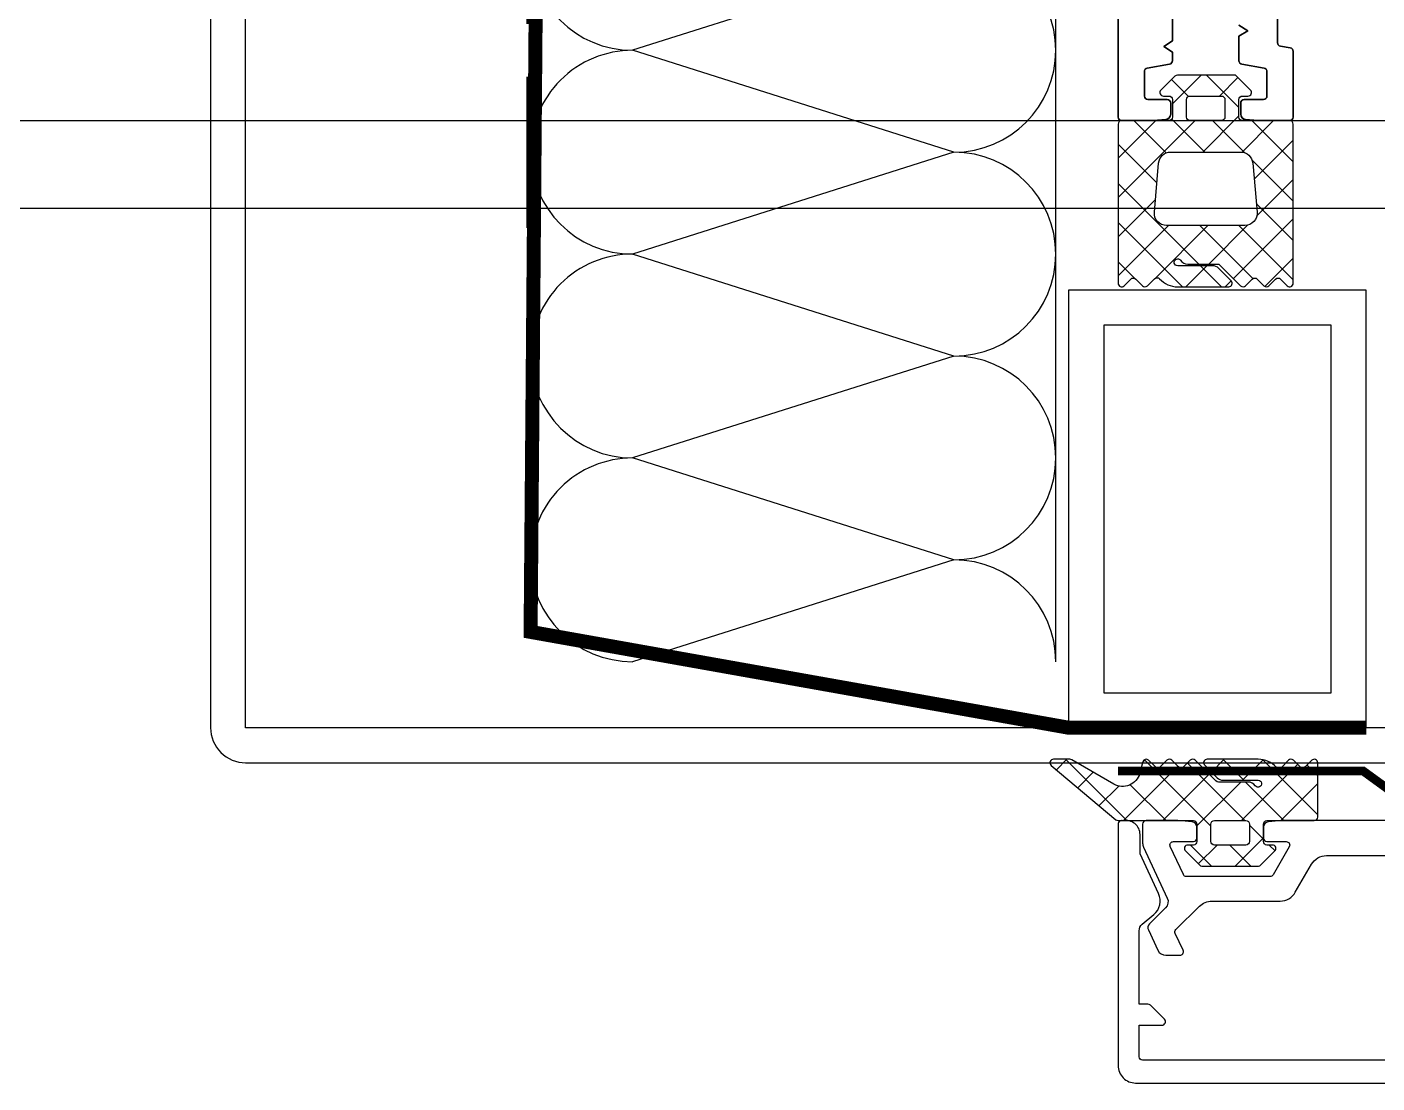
# Model space of a CAD drawing. Header units: inches. Extents: x 21 to 32698, y 13 to 3712.
# Drawn here: x 12548.73 to 12556.44, y 961.58 to 967.62 of the extents above; entities that cross this region are included whole.
import ezdxf

# ---------------------------------------------------------------- set-up
doc = ezdxf.new("R2010")
doc.units = ezdxf.units.IN
doc.header["$MEASUREMENT"] = 0
doc.set_wipeout_variables(frame=1)
doc.linetypes.add('HIDDEN', pattern=[9.525, 6.35, -3.175])
for name, color, linetype, lineweight in [('Z_MİM_-KM-GLAZ', 8, 'Continuous', 25), ('Z_MİM_-KM-PAINT', 8, 'Continuous', 25), ('Z_MİM_-KM-WALL-PLASTER', 8, 'Continuous', 25), ('Z_MİM_ALUMINIUM', 8, 'Continuous', 25), ('Z_MİM_axis-su yalıtım', 8, 'HIDDEN', 25), ('Z_MİM_fitiller_k', 8, 'Continuous', 25), ('Z_MİM_MYM Taşyünü', 8, 'Continuous', 25), ('Z_MİM_MYM_alüminyum levha', 8, 'Continuous', 25), ('Z_MİM_MYM_MEMBRAN_', 8, 'HIDDEN', 25), ('Z_MİM_MYM_taşyünü', 8, 'Continuous', 25)]:
    doc.layers.add(name, color=color, linetype=linetype, lineweight=lineweight)

# ---------------------------------------------------------------- blocks, each defined once
blk = doc.blocks.new('*U160')
at = {"layer": 'Z_MİM_MYM_taşyünü'}
for p, q in [((-140.748, 5.823), (-146.572, 24.177)), ((-140.748, 5.823), (-134.925, 24.177)), ((-129.101, 5.823), (-134.925, 24.177)), ((-129.101, 5.823), (-123.278, 24.177)), ((-117.454, 5.823), (-123.278, 24.177)), ((-117.454, 5.823), (-111.631, 24.177)), ((-105.807, 5.823), (-111.631, 24.177)), ((-146.572, 0), (-134.925, 0)), ((-134.925, 0), (-123.278, 0)), ((-123.278, 0), (-111.631, 0)), ((-111.631, 0), (-99.984, 0))]:
    blk.add_line(p, q, dxfattribs=at)
at = {"layer": 'Z_MİM_MYM_taşyünü', "const_width": 0.5}
for points in [[(-145.072, 30), (-136.425, 30)], [(-133.425, 30), (-124.778, 30)], [(-121.778, 30), (-113.131, 30)], [(-110.131, 30), (-101.484, 30)]]:
    blk.add_lwpolyline(points, dxfattribs=at)
at = {"layer": 'Z_MİM_MYM_taşyünü'}
for centre, start, end in [((-140.748, 24.177), 90, 180), ((-140.748, 24.177), 360, 90), ((-129.101, 24.177), 90, 180), ((-129.101, 24.177), 360, 90), ((-117.454, 24.177), 90, 180), ((-117.454, 24.177), 360, 90), ((-105.807, 24.177), 90, 180), ((-146.572, 5.823), 270, 0), ((-134.925, 5.823), 180, 270), ((-134.925, 5.823), 270, 0), ((-123.278, 5.823), 180, 270), ((-123.278, 5.823), 270, 0), ((-111.631, 5.823), 180, 270), ((-111.631, 5.823), 270, 0)]:
    blk.add_arc(centre, 5.823, start, end, dxfattribs=at)
blk = doc.blocks.new('-KM-AL1 150_900')
at = {"layer": 'Z_MİM_ALUMINIUM'}
for points in [[(17.5532, -35.82), (12.8332, -35.82, -0.414214), (12.8132, -35.8), (12.8132, -35.62), (12.9432, -35.62, 0.668179), (12.9574, -35.5859), (12.8774, -35.5059, 0.198912), (12.8632, -35.5), (12.8132, -35.5), (12.8132, -35.0805, -0.221695), (12.8311, -35.0422), (12.8975, -34.9865, 0.339454), (12.9239, -34.8676), (12.8182, -34.6411), (12.8182, -34.53, 0.47748), (12.7215, -34.4518, 0.544797), (12.6932, -34.47), (12.6932, -35.85, 0.414214), (12.7932, -35.95), (17.5932, -35.95, 0.414214)], [(14.9732, -34.4503), (13.6332, -34.4503, 0.02182), (13.6315, -34.4504), (13.5506, -34.4574, 0.388879), (13.5232, -34.4873), (13.5232, -34.5503, 0.414214), (13.5432, -34.5703), (13.6532, -34.5703, -0.57735), (13.6705, -34.6003), (13.5782, -34.7603, -0.267949), (13.5609, -34.7703), (13.0839, -34.7703, -0.291473), (13.0657, -34.7587), (12.9911, -34.5987, -0.548619), (13.0093, -34.5703), (13.1232, -34.5703, 0.414214), (13.1432, -34.5503), (13.1432, -34.4873, 0.388879), (13.1158, -34.4574), (13.035, -34.4504, 0.02182), (13.0332, -34.4503), (12.8532, -34.4503, 0.414214), (12.8332, -34.4703), (12.8332, -34.5803, 0.109518), (12.8379, -34.6014), (12.9738, -34.8928, -0.315299), (12.9638, -34.9493), (12.872, -35.0411, 0.315299), (12.866, -35.075), (12.9203, -35.1914, 0.291473), (12.9657, -35.2203), (13.0458, -35.2203, 0.548619), (13.064, -35.1918), (13.0194, -35.0962, -0.315299), (13.0234, -35.0736), (13.1574, -34.9396, -0.198912), (13.2281, -34.9103), (13.6186, -34.9103, 0.267949), (13.7052, -34.8603), (13.7976, -34.7003, -0.267949), (13.8842, -34.6503), (14.5993, -34.6503, -0.198912)]]:
    blk.add_lwpolyline(points, format="xyb", dxfattribs=at)
at = {"layer": 'Z_MİM_axis-su yalıtım', "ltscale": 25, "const_width": 0.05, "elevation": -0.0016}
blk.add_lwpolyline([(12.6928, -34.1674), (14.0932, -34.1674), (14.4628, -34.4361), (15.0307, -34.4361), (15.1308, -34.356, -0.350813), (15.2557, -34.356), (15.3557, -34.4361), (15.9236, -34.4361), (16.2932, -34.1674), (17.6937, -34.1674)], format="xyb", dxfattribs=at)
at = {"layer": 'Z_MİM_fitiller_k', "linetype": 'Continuous', "flags": 128}
for points in [[(12.816, -34.1815, -0.493145), (12.6694, -34.2422), (12.4277, -34.1027, 0.131652), (12.4177, -34.1), (12.3239, -34.1, 0.700208), (12.311, -34.1353), (12.6805, -34.4453, 0.176327), (12.6933, -34.45), (13.1232, -34.45, -0.414214), (13.1432, -34.47), (13.1432, -34.57, -0.414214), (13.1232, -34.59), (13.0915, -34.59, 0.668179), (13.0774, -34.6241), (13.1574, -34.7041, 0.198912), (13.1715, -34.71), (13.4949, -34.71, 0.198912), (13.5091, -34.7041), (13.5891, -34.6241, 0.668179), (13.5749, -34.59), (13.5432, -34.59, -0.414214), (13.5232, -34.57), (13.5232, -34.47, -0.414214), (13.5432, -34.45), (13.8132, -34.45, 0.414214), (13.8332, -34.43), (13.8332, -34.12, 0.668179), (13.7991, -34.1059), (13.7608, -34.1441, -0.414214), (13.7325, -34.1441), (13.6942, -34.1059, 0.414214), (13.6659, -34.1059), (13.6255, -34.1463, -0.427607), (13.5966, -34.1456, 0.210768), (13.4932, -34.1), (13.2015, -34.1, 0.668179), (13.1874, -34.1341), (13.2586, -34.2054, 0.198912), (13.2939, -34.22), (13.4932, -34.22, -1.650385), (13.4768, -34.2514, 0.245393), (13.4358, -34.23), (13.2661, -34.23, -0.198912), (13.2519, -34.2241), (13.1336, -34.1059, 0.414214), (13.1054, -34.1059), (13.0671, -34.1441, -0.414214), (13.0388, -34.1441), (13.0005, -34.1059, 0.414214), (12.9722, -34.1059), (12.9339, -34.1441, -0.414214), (12.9057, -34.1441), (12.8674, -34.1059, 0.57735), (12.8339, -34.1148)], [(13.4432, -34.57, -0.414214), (13.4232, -34.59), (13.2432, -34.59, -0.414214), (13.2232, -34.57), (13.2232, -34.47, -0.414214), (13.2432, -34.45), (13.4232, -34.45, -0.414214), (13.4432, -34.47)]]:
    blk.add_lwpolyline(points, format="xyb", close=True, dxfattribs=at)
blk.add_wipeout([(151.4879, -34.02), (151.7258, -15.4799), (149.45, -15.45), (149.45, 7.15), (9.45, 7.15), (9.45, -15.45), (7.3978, -15.45), (7.5673, -34.0611)])
at = {"layer": 'Z_MİM_fitiller_k'}
h = blk.add_hatch(dxfattribs=at)
h.set_pattern_fill('ANSI37', color=256, scale=0.05)
h.set_pattern_definition([(45, (15.19323, -18.45002), (-0.1122532, 0.1122532), []), (135, (15.19323, -18.45002), (-0.1122532, -0.1122532), [])])
h.paths.add_polyline_path([(12.7132, -30.45, 0.414214), (12.6932, -30.47), (12.6932, -31.38, 0.668179), (12.7274, -31.3942), (12.7657, -31.3559, -0.414214), (12.7939, -31.3559), (12.8322, -31.3942, 0.414214), (12.8605, -31.3942), (12.9009, -31.3537, -0.427607), (12.9298, -31.3544, 0.210768), (13.0332, -31.4), (13.3249, -31.4, 0.668179), (13.3391, -31.3659), (13.2679, -31.2947, 0.198912), (13.2325, -31.28), (13.0332, -31.28, -1.650385), (13.0496, -31.2486, 0.245393), (13.0907, -31.27), (13.2604, -31.27, -0.198912), (13.2745, -31.2759), (13.3928, -31.3942, 0.414214), (13.4211, -31.3942), (13.4594, -31.3559, -0.414214), (13.4877, -31.3559), (13.5259, -31.3942, 0.414214), (13.5542, -31.3942), (13.5925, -31.3559, -0.414214), (13.6208, -31.3559), (13.6591, -31.3942, 0.668179), (13.6932, -31.38), (13.6932, -30.47, 0.414214), (13.6732, -30.45), (13.4032, -30.45, -0.414214), (13.3832, -30.43), (13.3832, -30.33, -0.414214), (13.4032, -30.31), (13.4349, -30.31, 0.668179), (13.4491, -30.2759), (13.3691, -30.1959, 0.198912), (13.3549, -30.19), (13.0315, -30.19, 0.198912), (13.0174, -30.1959), (12.9374, -30.2759, 0.668179), (12.9515, -30.31), (12.9832, -30.31, -0.414214), (13.0032, -30.33), (13.0032, -30.43, -0.414214), (12.9832, -30.45)])
h.paths.add_polyline_path([(12.9941, -30.63), (13.3923, -30.63, -0.388879), (13.4621, -30.6939), (13.4866, -30.9739, -0.440011), (13.4168, -31.05), (12.9696, -31.05, -0.440011), (12.8999, -30.9739), (12.9244, -30.6939, -0.388879)], flags=16)
h.paths.add_polyline_path([(13.0832, -30.43, 0.414214), (13.1032, -30.45), (13.2832, -30.45, 0.414214), (13.3032, -30.43), (13.3032, -30.33, 0.414214), (13.2832, -30.31), (13.1032, -30.31, 0.414214), (13.0832, -30.33)], flags=16)
h.paths.add_polyline_path([(13.0388, -34.1441), (13.0005, -34.1059, 0.414214), (12.9722, -34.1059), (12.9339, -34.1441, -0.414214), (12.9057, -34.1441), (12.8674, -34.1059, 0.57735), (12.8339, -34.1148), (12.816, -34.1815, -0.493145), (12.6694, -34.2422), (12.4277, -34.1027, 0.131652), (12.4177, -34.1), (12.3239, -34.1, 0.700208), (12.311, -34.1353), (12.6805, -34.4453, 0.176327), (12.6933, -34.45), (13.1232, -34.45, -0.414214), (13.1432, -34.47), (13.1432, -34.57, -0.414214), (13.1232, -34.59), (13.0915, -34.59, 0.668179), (13.0774, -34.6241), (13.1574, -34.7041, 0.198912), (13.1715, -34.71), (13.4949, -34.71, 0.198912), (13.5091, -34.7041), (13.5891, -34.6241, 0.668179), (13.5749, -34.59), (13.5432, -34.59, -0.414214), (13.5232, -34.57), (13.5232, -34.47, -0.414214), (13.5432, -34.45), (13.8132, -34.45, 0.414214), (13.8332, -34.43), (13.8332, -34.12, 0.668179), (13.7991, -34.1059), (13.7608, -34.1441, -0.414214), (13.7325, -34.1441), (13.6942, -34.1059, 0.414214), (13.6659, -34.1059), (13.6255, -34.1463, -0.427607), (13.5966, -34.1456, 0.210768), (13.4932, -34.1), (13.2015, -34.1, 0.668179), (13.1874, -34.1341), (13.2586, -34.2054, 0.198912), (13.2939, -34.22), (13.4932, -34.22, -1.650385), (13.4768, -34.2514, 0.245393), (13.4358, -34.23), (13.2661, -34.23, -0.198912), (13.2519, -34.2241), (13.1336, -34.1059, 0.414214), (13.1054, -34.1059), (13.0671, -34.1441, -0.414214)])
h.paths.add_polyline_path([(13.2432, -34.45), (13.4232, -34.45, -0.414214), (13.4432, -34.47), (13.4432, -34.57, -0.414214), (13.4232, -34.59), (13.2432, -34.59, -0.414214), (13.2232, -34.57), (13.2232, -34.47, -0.414214)], flags=16)
for points in [[(12.4105, -33.9197), (14.1105, -33.9197), (14.1105, -31.4197), (12.4105, -31.4197)], [(12.6105, -33.7197), (13.9105, -33.7197), (13.9105, -31.6197), (12.6105, -31.6197)]]:
    blk.add_lwpolyline(points, close=True)
at = {"layer": 'Z_MİM_ALUMINIUM', "linetype": 'ByBlock'}
for points in [[(13.6032, -29.5), (13.6032, -30.0049, 0.36397), (13.6198, -30.0246), (13.6767, -30.0346, -0.36397), (13.6932, -30.0543), (13.6932, -30.43, -0.414214), (13.6732, -30.45), (13.4932, -30.45, -0.02182), (13.4915, -30.4499), (13.4206, -30.4437, -0.388879), (13.3932, -30.4139), (13.3932, -30.35, -0.414214), (13.4132, -30.33), (13.5232, -30.33, 0.414214), (13.5432, -30.31), (13.5432, -30.17, 0.36397), (13.5267, -30.1503), (13.3998, -30.1279, -0.36397), (13.3832, -30.1082), (13.3832, -29.9682), (13.4332, -29.9364), (13.3832, -29.9045)], [(13.0032, -29.8282), (13.0032, -29.9945), (12.9532, -30.0264), (13.0032, -30.0582), (13.0032, -30.1082, -0.36397), (12.9867, -30.1279), (12.8598, -30.1503, 0.36397), (12.8432, -30.17), (12.8432, -30.31, 0.414214), (12.8632, -30.33), (12.9732, -30.33, -0.414214), (12.9932, -30.35), (12.9932, -30.4139, -0.388879), (12.9658, -30.4437), (12.895, -30.4499, -0.02182), (12.8932, -30.45), (12.7132, -30.45, -0.414214), (12.6932, -30.43), (12.6932, -18.57, -0.414214)], [(12.6932, -18.57), (12.6932, -30.43, 0.414214), (12.7132, -30.45), (12.8932, -30.45, 0.02182), (12.895, -30.4499), (12.9658, -30.4437, 0.388879), (12.9932, -30.4139), (12.9932, -30.35, 0.414214), (12.9732, -30.33), (12.8632, -30.33, -0.414214), (12.8432, -30.31), (12.8432, -30.17, -0.36397), (12.8598, -30.1503), (12.9867, -30.1279, 0.36397), (13.0032, -30.1082), (13.0032, -30.0582), (12.9532, -30.0264), (13.0032, -29.9945), (13.0032, -29.8282, 0.388879)], [(13.3832, -29.9045), (13.4332, -29.9364), (13.3832, -29.9682), (13.3832, -30.1082, 0.36397), (13.3998, -30.1279), (13.5267, -30.1503, -0.36397), (13.5432, -30.17), (13.5432, -30.31, -0.414214), (13.5232, -30.33), (13.4132, -30.33, 0.414214), (13.3932, -30.35), (13.3932, -30.4139, 0.388879), (13.4206, -30.4437), (13.4915, -30.4499, 0.02182), (13.4932, -30.45), (13.6732, -30.45, 0.414214), (13.6932, -30.43), (13.6932, -30.0543, 0.36397), (13.6767, -30.0346), (13.6198, -30.0246, -0.36397), (13.6032, -30.0049), (13.6032, -29.5, -0.414214)]]:
    blk.add_lwpolyline(points, format="xyb", dxfattribs=at)
at = {"layer": 'Z_MİM_fitiller_k', "linetype": 'Continuous', "flags": 128}
for points in [[(13.6932, -31.38), (13.6932, -30.47, 0.414214), (13.6732, -30.45), (13.4032, -30.45, -0.414214), (13.3832, -30.43), (13.3832, -30.33, -0.414214), (13.4032, -30.31), (13.4349, -30.31, 0.668179), (13.4491, -30.2759), (13.3691, -30.1959, 0.198912), (13.3549, -30.19), (13.0315, -30.19, 0.198912), (13.0174, -30.1959), (12.9374, -30.2759, 0.668179), (12.9515, -30.31), (12.9832, -30.31, -0.414214), (13.0032, -30.33), (13.0032, -30.43, -0.414214), (12.9832, -30.45), (12.7132, -30.45, 0.414214), (12.6932, -30.47), (12.6932, -31.38, 0.668179), (12.7274, -31.3942), (12.7657, -31.3559, -0.414214), (12.7939, -31.3559), (12.8322, -31.3942, 0.414214), (12.8605, -31.3942), (12.9009, -31.3537, -0.427607), (12.9298, -31.3544, 0.210768), (13.0332, -31.4), (13.3249, -31.4, 0.668179), (13.3391, -31.3659), (13.2679, -31.2947, 0.198912), (13.2325, -31.28), (13.0332, -31.28, -1.650385), (13.0496, -31.2486, 0.245393), (13.0907, -31.27), (13.2604, -31.27, -0.198912), (13.2745, -31.2759), (13.3928, -31.3942, 0.414214), (13.4211, -31.3942), (13.4594, -31.3559, -0.414214), (13.4877, -31.3559), (13.5259, -31.3942, 0.414214), (13.5542, -31.3942), (13.5925, -31.3559, -0.414214), (13.6208, -31.3559), (13.6591, -31.3942, 0.668179)], [(13.0832, -30.33, -0.414214), (13.1032, -30.31), (13.2832, -30.31, -0.414214), (13.3032, -30.33), (13.3032, -30.43, -0.414214), (13.2832, -30.45), (13.1032, -30.45, -0.414214), (13.0832, -30.43)], [(12.8999, -30.9739), (12.9244, -30.6939, -0.388879), (12.9941, -30.63), (13.3923, -30.63, -0.388879), (13.4621, -30.6939), (13.4866, -30.9739, -0.440011), (13.4168, -31.05), (12.9696, -31.05, -0.440011)]]:
    blk.add_lwpolyline(points, format="xyb", close=True, dxfattribs=at)
at = {"layer": 'Z_MİM_MYM_alüminyum levha'}
blk.add_lwpolyline([(7.5087, -15.7805, -0.414214), (7.5088, -15.7805), (7.5088, -20.3918), (7.5088, -33.9197, 0.414214), (7.7088, -34.1197), (14.2749, -34.1197), (14.2749, -33.9197), (7.7088, -33.9197, -0.414214), (7.7088, -33.9197), (7.7088, -20.3918), (7.7088, -15.7805, 0.000012), (7.7088, -15.7805), (7.5088, -15.7805)], format="xyb", dxfattribs=at)
at = {"layer": 'Z_MİM_MYM_MEMBRAN_', "ltscale": 20, "const_width": 0.08}
blk.add_lwpolyline([(14.1105, -33.9197), (12.4105, -33.9197), (9.337, -33.3721), (9.337, -33.3721), (9.4832, -15.4647), (8.3978, -15.45), (7.8978, -15.45)], dxfattribs=at)
at = {"layer": 'Z_MİM_MYM Taşyünü', "xscale": 0.1, "yscale": 0.1, "zscale": 0.1, "rotation": 90}
blk.add_blockref('*U160', (12.337, -18.8855), dxfattribs=at)

msp = doc.modelspace()

# ---------------------------------------------------------------- block references
at = {"layer": 'Z_MİM_-KM-GLAZ'}
msp.add_blockref('-KM-AL1 150_900', (12542.2649, 997.5331), dxfattribs=at)

# ---------------------------------------------------------------- next in the draw order: linework, layer by layer
at = {"layer": 'Z_MİM_-KM-PAINT'}
msp.add_lwpolyline([(11326.2138, 1162.1587), (11326.2138, 966.5831), (12847.2149, 966.5831), (12847.2149, 2597.5843), (9026.2148, 2597.5843), (9026.2148, 1621.5832), (9316.214, 1621.5832), (9316.214, 966.5831), (10657.2139, 966.5831), (10657.2139, 1161.8315)], dxfattribs=at)
at = {"layer": 'Z_MİM_-KM-WALL-PLASTER'}
msp.add_lwpolyline([(11326.7138, 1162.1587), (11326.7138, 967.0831), (12846.7149, 967.0831), (12846.7149, 2597.0843), (9026.7148, 2597.0843), (9026.7148, 1622.0832), (9316.714, 1622.0832), (9316.714, 967.0831), (10656.7139, 967.0831), (10656.7139, 1161.8315)], dxfattribs=at)

doc.saveas('drawing.dxf')
